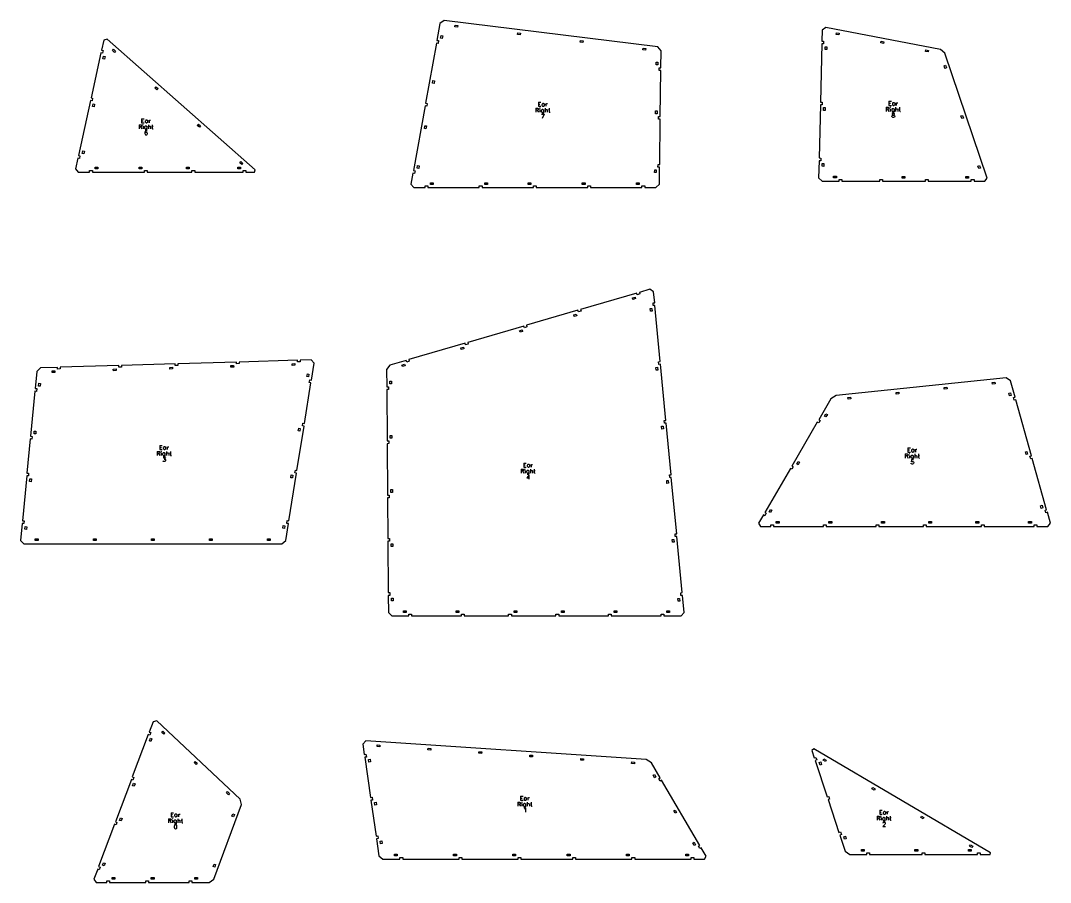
# Model space of a CAD drawing. Header units: metres. Extents: x 99 to 7850, y 59 to 3503.
# Drawn here: x 4187 to 6068, y 167 to 1741 of the extents above; entities that cross this region are included whole.
import ezdxf

# ---------------------------------------------------------------- set-up
doc = ezdxf.new("R2010")
doc.units = ezdxf.units.M
doc.layers.add('ear_right_cuts', color=7, linetype='Continuous')
doc.layers.add('ear_right_marks', color=7, linetype='Continuous')

msp = doc.modelspace()

# ---------------------------------------------------------------- linework, layer by layer
at = {"layer": 'ear_right_cuts'}
for points in [[(4905.4, 1436.1), (4925.9, 1436.1), (4925.9, 1439.1), (4930.9, 1439.1), (4930.9, 1436.1), (5025, 1436.1), (5025, 1439.1), (5030, 1439.1), (5030, 1436.1), (5124, 1436.1), (5124, 1439.1), (5129, 1439.1), (5129, 1436.1), (5223.1, 1436.1), (5223.1, 1439.1), (5228.1, 1439.1), (5228.1, 1436.1), (5322.2, 1436.1), (5322.2, 1439.1), (5327.2, 1439.1), (5327.2, 1436.1), (5347.6, 1436.1), (5354, 1442.5), (5354.4, 1473.6), (5351.4, 1473.6), (5351.5, 1478.6), (5354.5, 1478.6), (5355.6, 1561), (5352.6, 1561.1), (5352.6, 1566.1), (5355.6, 1566), (5356.7, 1650.2), (5353.7, 1650.2), (5353.8, 1655.2), (5356.8, 1655.2), (5357.2, 1686.3), (5351, 1693.5), (4960.6, 1741.2), (4953.1, 1735.8), (4947.6, 1705.1), (4950.6, 1704.6), (4949.7, 1699.6), (4946.7, 1700.2), (4926.9, 1590.5), (4929.9, 1590), (4929, 1585.1), (4926, 1585.6), (4904.7, 1467.5), (4907.7, 1467), (4906.8, 1462.1), (4903.8, 1462.6), (4900.2, 1442.3)], [(4985.8, 1732.1), (4985.4, 1729.1), (4980.5, 1729.7), (4980.8, 1732.7)], [(4955.3, 1713.9), (4958.2, 1713.3), (4957.3, 1708.4), (4954.4, 1709)], [(5100.3, 1718.1), (5099.9, 1715.1), (5095, 1715.7), (5095.3, 1718.7)], [(5651.1, 1447.8), (5682.3, 1447.8), (5682.3, 1450.8), (5687.3, 1450.8), (5687.3, 1447.8), (5756.4, 1447.8), (5756.4, 1450.8), (5761.4, 1450.8), (5761.4, 1447.8), (5840.1, 1447.7), (5840.1, 1450.7), (5845.1, 1450.7), (5845.1, 1447.7), (5923.7, 1447.7), (5923.7, 1450.7), (5928.7, 1450.7), (5928.7, 1447.7), (5948.4, 1447.7), (5952.7, 1453.7), (5875.7, 1681.5), (5867.4, 1688.7), (5657.9, 1728.9), (5651.5, 1723.7), (5651, 1703.6), (5654, 1703.6), (5653.9, 1698.6), (5650.9, 1698.6), (5648.3, 1592.4), (5651.3, 1592.3), (5651.2, 1587.4), (5648.2, 1587.4), (5645.8, 1490.3), (5648.8, 1490.2), (5648.7, 1485.2), (5645.7, 1485.3), (5644.9, 1454.1)], [(5682.4, 1718.1), (5681.8, 1715.1), (5676.9, 1716.1), (5677.5, 1719)], [(4292.2, 1464.2), (4313.2, 1464.2), (4313.2, 1467.2), (4318.2, 1467.2), (4318.2, 1464.2), (4413.6, 1464.2), (4413.6, 1467.2), (4418.6, 1467.2), (4418.6, 1464.2), (4500.2, 1464.2), (4500.2, 1467.2), (4505.2, 1467.2), (4505.2, 1464.2), (4593.8, 1464.2), (4593.8, 1467.2), (4598.8, 1467.2), (4598.8, 1464.2), (4614.2, 1464.2), (4615.8, 1468.4), (4345.1, 1707.3), (4339, 1705.3), (4334.9, 1687.1), (4337.9, 1686.5), (4336.8, 1681.6), (4333.9, 1682.2), (4315.8, 1600), (4318.7, 1599.4), (4317.6, 1594.5), (4314.7, 1595.2), (4292.6, 1495.1), (4295.6, 1494.5), (4294.5, 1489.6), (4291.6, 1490.2), (4287.2, 1470.4)], [(5214.8, 1704.1), (5214.4, 1701.1), (5209.4, 1701.7), (5209.8, 1704.7)], [(5656.7, 1693.5), (5659.7, 1693.4), (5659.6, 1688.4), (5656.6, 1688.5)], [(5763.9, 1702.4), (5763.4, 1699.5), (5758.5, 1700.4), (5759, 1703.4)], [(4338.7, 1676.1), (4341.6, 1675.4), (4340.5, 1670.5), (4337.6, 1671.2)], [(4360.7, 1685.5), (4358.7, 1683.2), (4355, 1686.6), (4357, 1688.8)], [(5329.3, 1690.1), (5328.9, 1687.1), (5323.9, 1687.7), (5324.3, 1690.7)], [(5845.5, 1686.8), (5844.9, 1683.9), (5840, 1684.8), (5840.6, 1687.8)], [(5350.9, 1660.3), (5347.9, 1660.3), (5347.9, 1665.3), (5350.9, 1665.3)], [(5878.4, 1654.8), (5875.5, 1653.9), (5873.9, 1658.6), (5876.8, 1659.6)], [(4438.2, 1617.1), (4436.2, 1614.9), (4432.5, 1618.2), (4434.4, 1620.4)], [(4940.4, 1631.6), (4943.4, 1631.1), (4942.5, 1626.1), (4939.5, 1626.7)], [(4319.5, 1589), (4322.4, 1588.3), (4321.3, 1583.5), (4318.4, 1584.1)], [(5654, 1582.3), (5657, 1582.2), (5656.9, 1577.2), (5653.9, 1577.3)], [(5349.7, 1571.1), (5346.7, 1571.2), (5346.8, 1576.2), (5349.8, 1576.1)], [(5909.3, 1563.3), (5906.5, 1562.4), (5904.9, 1567.1), (5907.7, 1568.1)], [(4515.7, 1548.8), (4513.7, 1546.5), (4509.9, 1549.8), (4511.9, 1552.1)], [(4925.6, 1549.3), (4928.5, 1548.8), (4927.6, 1543.8), (4924.7, 1544.4)], [(4300.6, 1503.6), (4303.6, 1503), (4302.5, 1498.1), (4299.6, 1498.7)], [(4323.2, 1470.2), (4323.2, 1473.2), (4328.2, 1473.2), (4328.2, 1470.2)], [(4403.6, 1470.2), (4403.6, 1473.2), (4408.6, 1473.2), (4408.6, 1470.2)], [(4490.2, 1470.2), (4490.2, 1473.2), (4495.2, 1473.2), (4495.2, 1470.2)], [(4583.8, 1470.2), (4583.8, 1473.2), (4588.8, 1473.2), (4588.8, 1470.2)], [(4593.1, 1480.4), (4591.2, 1478.1), (4587.4, 1481.5), (4589.4, 1483.7)], [(4912.4, 1476.3), (4915.4, 1475.8), (4914.5, 1470.9), (4911.5, 1471.4)], [(5348.3, 1463.7), (5345.3, 1463.7), (5345.4, 1468.7), (5348.4, 1468.7)], [(5651.6, 1480.1), (5654.6, 1480), (5654.4, 1475), (5651.4, 1475.1)], [(5940.3, 1471.9), (5937.4, 1470.9), (5935.8, 1475.6), (5938.7, 1476.6)], [(5672.3, 1453.8), (5672.3, 1456.8), (5677.3, 1456.8), (5677.3, 1453.8)], [(5797.3, 1453.7), (5797.3, 1456.7), (5802.3, 1456.7), (5802.3, 1453.7)], [(5913.7, 1453.7), (5913.7, 1456.7), (5918.7, 1456.7), (5918.7, 1453.7)], [(4935.9, 1442.1), (4935.9, 1445.1), (4940.9, 1445.1), (4940.9, 1442.1)], [(5035, 1442.1), (5035, 1445.1), (5040, 1445.1), (5040, 1442.1)], [(5114, 1442.1), (5114, 1445.1), (5119, 1445.1), (5119, 1442.1)], [(5213.1, 1442.1), (5213.1, 1445.1), (5218.1, 1445.1), (5218.1, 1442.1)], [(5312.2, 1442.1), (5312.2, 1445.1), (5317.2, 1445.1), (5317.2, 1442.1)], [(4865.3, 653.8), (4896.4, 653.8), (4896.4, 656.8), (4901.4, 656.8), (4901.4, 653.8), (4992.6, 653.8), (4992.6, 656.8), (4997.6, 656.8), (4997.6, 653.8), (5078.6, 653.9), (5078.6, 656.9), (5083.6, 656.9), (5083.6, 653.9), (5165, 653.9), (5165, 656.9), (5170, 656.9), (5170, 653.9), (5261.2, 653.9), (5261.2, 656.9), (5266.2, 656.9), (5266.2, 653.9), (5357.4, 654), (5357.4, 657), (5362.4, 657), (5362.4, 654), (5393.5, 654), (5399.3, 660.3), (5396.3, 691.3), (5393.3, 691), (5392.9, 696), (5395.8, 696.3), (5386.1, 799), (5383.1, 798.7), (5382.6, 803.7), (5385.6, 804), (5375.8, 906.7), (5372.8, 906.5), (5372.3, 911.4), (5375.3, 911.7), (5366.3, 1005.9), (5363.4, 1005.7), (5362.9, 1010.6), (5365.9, 1010.9), (5356.1, 1113.5), (5353.1, 1113.2), (5352.6, 1118.1), (5355.6, 1118.4), (5345.9, 1221), (5342.9, 1220.7), (5342.4, 1225.7), (5345.4, 1225.9), (5343.5, 1245.9), (5336.8, 1250.5), (5317.5, 1244.8), (5318.3, 1241.9), (5313.5, 1240.5), (5312.7, 1243.4), (5210.1, 1213.5), (5211, 1210.6), (5206.2, 1209.2), (5205.3, 1212.1), (5111.2, 1184.6), (5112.1, 1181.7), (5107.3, 1180.3), (5106.4, 1183.2), (5003.8, 1153.3), (5004.6, 1150.4), (4999.8, 1149), (4999, 1151.9), (4896.4, 1121.9), (4897.2, 1119), (4892.4, 1117.6), (4891.6, 1120.5), (4861.7, 1111.8), (4855.6, 1103.7), (4855.9, 1072.5), (4858.9, 1072.5), (4858.9, 1067.5), (4855.9, 1067.5), (4856.6, 973.4), (4859.6, 973.5), (4859.6, 968.5), (4856.6, 968.4), (4857.3, 874.4), (4860.3, 874.4), (4860.3, 869.4), (4857.3, 869.4), (4857.9, 795.3), (4860.9, 795.3), (4860.9, 790.3), (4857.9, 790.3), (4858.6, 696.3), (4861.6, 696.3), (4861.6, 691.3), (4858.6, 691.3), (4858.9, 660.1)], [(5309.5, 1236.3), (5310.4, 1233.4), (5305.6, 1232), (5304.7, 1234.9)], [(5202.2, 1204.9), (5203.1, 1202.1), (5198.3, 1200.7), (5197.4, 1203.5)], [(5340.8, 1210.4), (5337.8, 1210.2), (5337.4, 1215.1), (5340.4, 1215.4)], [(5103.3, 1176.1), (5104.2, 1173.2), (5099.4, 1171.8), (5098.5, 1174.7)], [(4995.9, 1144.7), (4996.7, 1141.8), (4991.9, 1140.4), (4991.1, 1143.3)], [(4192.9, 785.3), (4664.2, 785.3), (4671.5, 791.6), (4676.4, 822.4), (4673.5, 822.8), (4674.3, 827.8), (4677.2, 827.3), (4691.1, 914.7), (4688.2, 915.2), (4689, 920.1), (4691.9, 919.7), (4704.8, 1000.2), (4701.8, 1000.7), (4702.6, 1005.7), (4705.5, 1005.2), (4717.4, 1079.7), (4714.4, 1080.2), (4715.2, 1085.1), (4718.2, 1084.6), (4723.1, 1115.4), (4717.7, 1121.5), (4698, 1120.9), (4698.1, 1117.9), (4693.1, 1117.7), (4693, 1120.7), (4586.2, 1117.6), (4586.3, 1114.6), (4581.3, 1114.4), (4581.2, 1117.4), (4474.3, 1114.2), (4474.4, 1111.2), (4469.4, 1111.1), (4469.3, 1114.1), (4371.3, 1111.2), (4371.4, 1108.2), (4366.4, 1108), (4366.3, 1111), (4259.6, 1107.9), (4259.6, 1104.9), (4254.6, 1104.7), (4254.6, 1107.7), (4223.4, 1106.8), (4216.5, 1100.3), (4213.5, 1069.3), (4216.5, 1069), (4216, 1064), (4213.1, 1064.3), (4205.2, 982.1), (4208.2, 981.8), (4207.7, 976.8), (4204.8, 977.1), (4198.8, 914.8), (4201.8, 914.5), (4201.3, 909.5), (4198.4, 909.8), (4190.5, 827.6), (4193.5, 827.3), (4193, 822.3), (4190.1, 822.6), (4187.1, 791.6)], [(4576.3, 1111.3), (4576.4, 1108.3), (4571.4, 1108.1), (4571.3, 1111.1)], [(4688.2, 1114.6), (4688.3, 1111.6), (4683.3, 1111.4), (4683.2, 1114.4)], [(4888.5, 1113.4), (4889.3, 1110.5), (4884.5, 1109.1), (4883.7, 1111.9)], [(4249.7, 1101.6), (4249.8, 1098.6), (4244.8, 1098.4), (4244.7, 1101.4)], [(4361.5, 1104.9), (4361.6, 1101.9), (4356.6, 1101.7), (4356.5, 1104.7)], [(4464.5, 1107.9), (4464.6, 1104.9), (4459.6, 1104.8), (4459.5, 1107.8)], [(4713, 1090.5), (4710.1, 1091), (4710.9, 1095.9), (4713.8, 1095.4)], [(5351.1, 1102.9), (5348.1, 1102.6), (5347.6, 1107.6), (5350.6, 1107.9)], [(4220.4, 1078.7), (4223.4, 1078.4), (4223, 1073.4), (4220, 1073.7)], [(4861.8, 1082.5), (4864.8, 1082.6), (4864.8, 1077.6), (4861.8, 1077.5)], [(5538.4, 817.4), (5557.5, 817.4), (5557.5, 820.4), (5562.5, 820.4), (5562.5, 817.4), (5653.7, 817.4), (5653.7, 820.4), (5658.7, 820.4), (5658.7, 817.4), (5749.9, 817.4), (5749.9, 820.4), (5754.9, 820.4), (5754.9, 817.4), (5836.3, 817.4), (5836.3, 820.4), (5841.3, 820.4), (5841.3, 817.4), (5942.3, 817.4), (5942.3, 820.4), (5947.3, 820.4), (5947.3, 817.4), (6038.5, 817.4), (6038.5, 820.4), (6043.5, 820.4), (6043.5, 817.4), (6063.6, 817.4), (6068.2, 823.5), (6062.8, 843), (6059.9, 842.2), (6058.5, 847), (6061.4, 847.8), (6035.2, 941.4), (6032.3, 940.6), (6030.9, 945.4), (6033.8, 946.2), (6005.1, 1048.5), (6002.2, 1047.7), (6000.9, 1052.5), (6003.8, 1053.3), (5995.4, 1083.3), (5987.3, 1088.8), (5676.7, 1056.7), (5667.2, 1050.5), (5645, 1012.2), (5647.6, 1010.7), (5645, 1006.4), (5642.4, 1007.9), (5595.8, 927.5), (5598.4, 926), (5595.9, 921.6), (5593.3, 923.1), (5546.7, 842.7), (5549.3, 841.2), (5546.8, 836.9), (5544.2, 838.4), (5535.2, 822.9)], [(5966.9, 1080.6), (5967.2, 1077.6), (5962.3, 1077.1), (5961.9, 1080.1)], [(5791.2, 1062.5), (5791.5, 1059.5), (5786.5, 1059), (5786.2, 1062)], [(5879, 1071.5), (5879.4, 1068.6), (5874.4, 1068), (5874.1, 1071)], [(5996.7, 1056.5), (5993.8, 1055.7), (5992.4, 1060.5), (5995.3, 1061.3)], [(5703.3, 1053.4), (5703.6, 1050.4), (5698.6, 1049.9), (5698.3, 1052.9)], [(5658.2, 1023.1), (5660.8, 1021.6), (5658.3, 1017.2), (5655.7, 1018.7)], [(5361.3, 995.4), (5358.3, 995.1), (5357.9, 1000.1), (5360.8, 1000.4)], [(4212.1, 991.5), (4215.1, 991.2), (4214.7, 986.2), (4211.7, 986.5)], [(4697.3, 991.3), (4694.3, 991.8), (4695.1, 996.7), (4698, 996.3)], [(4862.5, 983.5), (4865.5, 983.5), (4865.5, 978.5), (4862.5, 978.5)], [(6026.7, 949.4), (6023.8, 948.6), (6022.5, 953.4), (6025.4, 954.2)], [(5607.6, 935.9), (5610.2, 934.4), (5607.7, 930), (5605.1, 931.5)], [(4203.9, 904.3), (4206.8, 904), (4206.4, 899), (4203.4, 899.3)], [(4683.6, 905.8), (4680.7, 906.3), (4681.5, 911.2), (4684.4, 910.7)], [(4863.2, 884.4), (4866.2, 884.5), (4866.3, 879.5), (4863.3, 879.4)], [(5370.8, 896.2), (5367.8, 895.9), (5367.3, 900.9), (5370.3, 901.2)], [(5556.9, 848.4), (5559.5, 846.9), (5557, 842.5), (5554.4, 844)], [(6054.3, 851), (6051.4, 850.2), (6050.1, 855), (6053, 855.8)], [(4195.6, 817.1), (4198.5, 816.8), (4198.1, 811.8), (4195.1, 812.1)], [(4668.9, 813.4), (4666, 813.9), (4666.8, 818.8), (4669.7, 818.4)], [(5567.5, 823.4), (5567.5, 826.4), (5572.5, 826.4), (5572.5, 823.4)], [(5663.7, 823.4), (5663.7, 826.4), (5668.7, 826.4), (5668.7, 823.4)], [(5759.9, 823.4), (5759.9, 826.4), (5764.9, 826.4), (5764.9, 823.4)], [(5846.3, 823.4), (5846.3, 826.4), (5851.3, 826.4), (5851.3, 823.4)], [(5932.3, 823.4), (5932.3, 826.4), (5937.3, 826.4), (5937.3, 823.4)], [(6028.5, 823.4), (6028.5, 826.4), (6033.5, 826.4), (6033.5, 823.4)], [(4214, 791.3), (4214, 794.3), (4219, 794.3), (4219, 791.3)], [(4320, 791.3), (4320, 794.3), (4325, 794.3), (4325, 791.3)], [(4426, 791.3), (4426, 794.3), (4431, 794.3), (4431, 791.3)], [(4532, 791.3), (4532, 794.3), (4537, 794.3), (4537, 791.3)], [(4638, 791.3), (4638, 794.3), (4643, 794.3), (4643, 791.3)], [(5381, 788.5), (5378, 788.2), (5377.6, 793.2), (5380.6, 793.5)], [(4864, 785.4), (4867, 785.4), (4867, 780.4), (4864, 780.4)], [(4864.7, 686.3), (4867.7, 686.3), (4867.7, 681.3), (4864.7, 681.3)], [(5391.3, 680.8), (5388.3, 680.5), (5387.8, 685.5), (5390.8, 685.8)], [(4886.4, 659.8), (4886.4, 662.8), (4891.4, 662.8), (4891.4, 659.8)], [(4982.6, 659.8), (4982.6, 662.8), (4987.6, 662.8), (4987.6, 659.8)], [(5088.6, 659.9), (5088.6, 662.9), (5093.6, 662.9), (5093.6, 659.9)], [(5175, 659.9), (5175, 662.9), (5180, 662.9), (5180, 659.9)], [(5271.2, 659.9), (5271.2, 662.9), (5276.2, 662.9), (5276.2, 659.9)], [(5367.4, 660), (5367.4, 663), (5372.4, 663), (5372.4, 660)], [(4325.2, 167), (4344.5, 167), (4344.5, 170), (4349.5, 170), (4349.5, 167), (4415.8, 167), (4415.8, 170), (4420.8, 170), (4420.8, 167), (4495.2, 167), (4495.2, 170), (4500.2, 170), (4500.2, 167), (4531.3, 167), (4539.9, 172.9), (4590.6, 309), (4588.2, 319.3), (4435.8, 462), (4429, 460.4), (4422, 441.7), (4424.8, 440.7), (4423, 436), (4420.2, 437.1), (4391.2, 359.7), (4394, 358.7), (4392.3, 354), (4389.5, 355.1), (4360.4, 277.7), (4363.2, 276.7), (4361.5, 272), (4358.7, 273.1), (4329.7, 195.8), (4332.5, 194.7), (4330.7, 190), (4327.9, 191.1), (4321.1, 172.9)], [(4450.8, 439.7), (4448.8, 437.5), (4445.1, 440.9), (4447.2, 443.1)], [(4424.1, 430.3), (4426.9, 429.2), (4425.1, 424.5), (4422.3, 425.6)], [(4848.9, 209.4), (4880.1, 209.4), (4880.1, 212.4), (4885.1, 212.4), (4885.1, 209.4), (4988.1, 209.4), (4988.1, 212.4), (4993.1, 212.4), (4993.1, 209.4), (5096.1, 209.4), (5096.1, 212.4), (5101.1, 212.4), (5101.1, 209.4), (5195.7, 209.4), (5195.7, 212.4), (5200.7, 212.4), (5200.7, 209.4), (5303.9, 209.4), (5303.9, 212.4), (5308.9, 212.4), (5308.9, 209.4), (5412.1, 209.4), (5412.1, 212.4), (5417.1, 212.4), (5417.1, 209.4), (5436.2, 209.4), (5439.4, 214.8), (5430.3, 230.3), (5427.7, 228.8), (5425.2, 233.1), (5427.8, 234.6), (5358.1, 353.6), (5355.6, 352.1), (5353, 356.4), (5355.6, 357.9), (5339.5, 385.4), (5330, 391.3), (4817.7, 425.6), (4812.3, 419.8), (4815, 400.6), (4818, 401), (4818.7, 396), (4815.7, 395.6), (4826.4, 322), (4829.3, 322.4), (4830, 317.4), (4827.1, 317), (4836.5, 251.4), (4839.5, 251.9), (4840.2, 246.9), (4837.2, 246.5), (4841.7, 215.7)], [(4843.4, 417.9), (4843.2, 414.9), (4838.2, 415.2), (4838.4, 418.2)], [(4936.4, 411.7), (4936.2, 408.7), (4931.2, 409), (4931.4, 412)], [(5029.4, 405.4), (5029.2, 402.4), (5024.2, 402.8), (5024.4, 405.8)], [(5122.4, 399.2), (5122.2, 396.2), (5117.3, 396.5), (5117.5, 399.5)], [(5701.8, 217.8), (5732.9, 217.8), (5732.9, 220.8), (5737.9, 220.8), (5737.9, 217.8), (5834, 217.8), (5834, 220.8), (5839, 220.8), (5839, 217.8), (5934.8, 217.8), (5934.8, 220.8), (5939.8, 220.8), (5939.8, 217.8), (5958, 217.8), (5958.9, 221), (5635.8, 410.8), (5632.3, 408), (5636.8, 394.4), (5639.7, 395.3), (5641.3, 390.6), (5638.4, 389.6), (5660.5, 323), (5663.3, 324), (5664.9, 319.2), (5662.1, 318.3), (5682, 258.1), (5684.9, 259.1), (5686.4, 254.3), (5683.6, 253.4), (5693.4, 223.8)], [(4509.8, 384.6), (4507.7, 382.4), (4504.1, 385.8), (4506.1, 388)], [(4822.4, 391.5), (4825.4, 391.9), (4826.1, 387), (4823.1, 386.6)], [(5215.5, 392.9), (5215.3, 390), (5210.3, 390.3), (5210.5, 393.3)], [(5308.5, 386.7), (5308.3, 383.7), (5303.3, 384), (5303.5, 387)], [(5645.9, 386.1), (5648.7, 387.1), (5650.3, 382.3), (5647.5, 381.4)], [(5658.7, 390.4), (5657.2, 387.8), (5652.9, 390.4), (5654.4, 393)], [(5347.6, 359.8), (5345, 358.3), (5342.4, 362.6), (5345, 364.1)], [(4393.3, 348.3), (4396.1, 347.2), (4394.4, 342.5), (4391.6, 343.6)], [(5747.9, 338), (5746.4, 335.4), (5742.1, 338), (5743.6, 340.5)], [(4568.7, 329.4), (4566.6, 327.2), (4563, 330.6), (4565, 332.8)], [(4833.7, 312.9), (4836.7, 313.3), (4837.4, 308.4), (4834.4, 308)], [(4369.6, 285), (4372.4, 283.9), (4370.6, 279.3), (4367.8, 280.3)], [(4575.9, 286.6), (4573.1, 287.7), (4574.8, 292.4), (4577.6, 291.3)], [(5385.5, 294.9), (5382.9, 293.4), (5380.4, 297.7), (5383, 299.2)], [(5837.1, 285.6), (5835.6, 283), (5831.3, 285.5), (5832.8, 288.1)], [(5690.9, 250.5), (5693.7, 251.5), (5695.3, 246.7), (5692.4, 245.8)], [(4843.9, 242.4), (4846.8, 242.8), (4847.6, 237.9), (4844.6, 237.5)], [(5420.1, 235.9), (5417.5, 234.4), (5415, 238.7), (5417.6, 240.2)], [(5722.9, 223.8), (5722.9, 226.8), (5727.9, 226.8), (5727.9, 223.8)], [(5820.8, 223.8), (5820.8, 226.8), (5825.8, 226.8), (5825.8, 223.8)], [(5918.8, 223.8), (5918.8, 226.8), (5923.8, 226.8), (5923.8, 223.8)], [(5926.3, 233.2), (5924.8, 230.6), (5920.5, 233.1), (5922, 235.7)], [(4870.1, 215.4), (4870.1, 218.4), (4875.1, 218.4), (4875.1, 215.4)], [(4978.1, 215.4), (4978.1, 218.4), (4983.1, 218.4), (4983.1, 215.4)], [(5086.1, 215.4), (5086.1, 218.4), (5091.1, 218.4), (5091.1, 215.4)], [(5185.7, 215.4), (5185.7, 218.4), (5190.7, 218.4), (5190.7, 215.4)], [(5293.9, 215.4), (5293.9, 218.4), (5298.9, 218.4), (5298.9, 215.4)], [(5402.1, 215.4), (5402.1, 218.4), (5407.1, 218.4), (5407.1, 215.4)], [(4338.8, 203), (4341.6, 202), (4339.8, 197.3), (4337, 198.3)], [(4541.7, 194.9), (4538.8, 195.9), (4540.6, 200.6), (4543.4, 199.5)], [(4354.5, 173), (4354.5, 176), (4359.5, 176), (4359.5, 173)], [(4425.8, 173), (4425.8, 176), (4430.8, 176), (4430.8, 173)], [(4505.2, 173), (4505.2, 176), (4510.2, 176), (4510.2, 173)]]:
    msp.add_lwpolyline(points, close=True, dxfattribs=at)
at = {"layer": 'ear_right_marks'}
for p, q in [((5128.1, 1581.2), (5128.1, 1573.7)), ((5128.1, 1581.2), (5131.3, 1581.2)), ((5131.3, 1581.2), (5132.4, 1580.9)), ((5132.4, 1580.9), (5132.7, 1580.5)), ((5132.7, 1580.5), (5133.1, 1579.8)), ((5132.9, 1592.2), (5132.9, 1584.7)), ((5132.9, 1592.2), (5137.5, 1592.2)), ((5132.9, 1588.6), (5135.8, 1588.6)), ((5132.9, 1584.7), (5137.5, 1584.7)), ((5135.6, 1581.6), (5135.2, 1581.2)), ((5135.2, 1581.2), (5135.6, 1580.9)), ((5135.9, 1581.2), (5135.6, 1581.6)), ((5135.6, 1580.9), (5135.9, 1581.2)), ((5139.7, 1588.6), (5139.3, 1587.6)), ((5139.3, 1587.6), (5139.3, 1586.9)), ((5139.3, 1586.9), (5139.7, 1585.8)), ((5140.4, 1589.4), (5139.7, 1588.6)), ((5139.7, 1585.8), (5140.4, 1585.1)), ((5141.1, 1589.7), (5140.4, 1589.4)), ((5140.4, 1585.1), (5141.1, 1584.7)), ((5142.2, 1589.7), (5141.1, 1589.7)), ((5141.1, 1584.7), (5142.2, 1584.7)), ((5142.9, 1589.4), (5142.2, 1589.7)), ((5142.2, 1584.7), (5142.9, 1585.1)), ((5143.6, 1588.6), (5142.9, 1589.4)), ((5142.9, 1585.1), (5143.6, 1585.8)), ((5143.6, 1589.7), (5143.6, 1584.7)), ((5145.2, 1581.2), (5145.2, 1573.7)), ((5146.5, 1589.7), (5146.5, 1584.7)), ((5146.5, 1587.6), (5146.8, 1588.6)), ((5146.8, 1588.6), (5147.5, 1589.4)), ((5147.5, 1589.4), (5148.3, 1589.7)), ((5148.3, 1589.7), (5149.3, 1589.7)), ((5152.4, 1581.2), (5152.4, 1575.1)), ((5768.3, 1582.8), (5768.3, 1575.3)), ((5768.3, 1582.8), (5771.5, 1582.8)), ((5771.5, 1582.8), (5772.6, 1582.5)), ((5772.6, 1582.5), (5772.9, 1582.1)), ((5772.9, 1582.1), (5773.3, 1581.4)), ((5773.3, 1580.7), (5772.9, 1580)), ((5773.1, 1593.8), (5773.1, 1586.3)), ((5773.1, 1593.8), (5777.8, 1593.8)), ((5773.1, 1590.3), (5776, 1590.3)), ((5773.1, 1586.3), (5777.8, 1586.3)), ((5773.3, 1581.4), (5773.3, 1580.7)), ((5775.8, 1583.2), (5775.4, 1582.8)), ((5775.4, 1582.8), (5775.8, 1582.5)), ((5776.2, 1582.8), (5775.8, 1583.2)), ((5775.8, 1582.5), (5776.2, 1582.8)), ((5775.8, 1580.3), (5775.8, 1575.3)), ((5780.1, 1580.3), (5779.4, 1580)), ((5779.9, 1590.3), (5779.5, 1589.2)), ((5779.5, 1589.2), (5779.5, 1588.5)), ((5779.5, 1588.5), (5779.9, 1587.4)), ((5780.6, 1591), (5779.9, 1590.3)), ((5779.9, 1587.4), (5780.6, 1586.7)), ((5781.2, 1580.3), (5780.1, 1580.3)), ((5781.3, 1591.3), (5780.6, 1591)), ((5780.6, 1586.7), (5781.3, 1586.3)), ((5781.9, 1580), (5781.2, 1580.3)), ((5782.4, 1591.3), (5781.3, 1591.3)), ((5781.3, 1586.3), (5782.4, 1586.3)), ((5783.1, 1591), (5782.4, 1591.3)), ((5782.4, 1586.3), (5783.1, 1586.7)), ((5782.6, 1580.3), (5782.6, 1574.6)), ((5783.8, 1590.3), (5783.1, 1591)), ((5783.1, 1586.7), (5783.8, 1587.4)), ((5783.8, 1591.3), (5783.8, 1586.3)), ((5785.4, 1582.8), (5785.4, 1575.3)), ((5786.5, 1580), (5787.2, 1580.3)), ((5786.7, 1591.3), (5786.7, 1586.3)), ((5786.7, 1589.2), (5787, 1590.3)), ((5787, 1590.3), (5787.8, 1591)), ((5787.2, 1580.3), (5788.3, 1580.3)), ((5787.8, 1591), (5788.5, 1591.3)), ((5788.3, 1580.3), (5789, 1580)), ((5788.5, 1591.3), (5789.5, 1591.3)), ((5791.5, 1580.3), (5794, 1580.3)), ((5792.6, 1582.8), (5792.6, 1576.8)), ((4408.2, 1562), (4408.2, 1554.5)), ((4408.2, 1562), (4412.8, 1562)), ((5131.3, 1577.6), (5128.1, 1577.6)), ((5130.6, 1577.6), (5133.1, 1573.7)), ((5132.4, 1578), (5131.3, 1577.6)), ((5132.7, 1578.4), (5132.4, 1578)), ((5133.1, 1579.1), (5132.7, 1578.4)), ((5133.1, 1579.8), (5133.1, 1579.1)), ((5135.6, 1578.7), (5135.6, 1573.7)), ((5138.4, 1577.6), (5138.1, 1576.6)), ((5138.1, 1576.6), (5138.1, 1575.9)), ((5138.1, 1575.9), (5138.4, 1574.8)), ((5139.2, 1578.4), (5138.4, 1577.6)), ((5138.4, 1574.8), (5139.2, 1574.1)), ((5138.6, 1570.2), (5143.6, 1570.2)), ((5139.9, 1578.7), (5139.2, 1578.4)), ((5139.2, 1574.1), (5139.9, 1573.7)), ((5139.9, 1571.2), (5139.2, 1571.6)), ((5140.9, 1578.7), (5139.9, 1578.7)), ((5139.9, 1573.7), (5140.9, 1573.7)), ((5140.9, 1571.2), (5139.9, 1571.2)), ((5143.6, 1570.2), (5140, 1562.7)), ((5141.7, 1578.4), (5140.9, 1578.7)), ((5140.9, 1573.7), (5141.7, 1574.1)), ((5141.7, 1571.6), (5140.9, 1571.2)), ((5142.4, 1577.6), (5141.7, 1578.4)), ((5141.7, 1574.1), (5142.4, 1574.8)), ((5142, 1571.9), (5141.7, 1571.6)), ((5142.4, 1573), (5142, 1571.9)), ((5142.4, 1578.7), (5142.4, 1573)), ((5145.2, 1577.3), (5146.3, 1578.4)), ((5146.3, 1578.4), (5147, 1578.7)), ((5147, 1578.7), (5148.1, 1578.7)), ((5148.1, 1578.7), (5148.8, 1578.4)), ((5148.8, 1578.4), (5149.2, 1577.3)), ((5149.2, 1577.3), (5149.2, 1573.7)), ((5151.3, 1578.7), (5153.8, 1578.7)), ((5152.4, 1575.1), (5152.7, 1574.1)), ((5152.7, 1574.1), (5153.4, 1573.7)), ((5153.4, 1573.7), (5154.2, 1573.7)), ((5771.5, 1579.3), (5768.3, 1579.3)), ((5770.8, 1579.3), (5773.3, 1575.3)), ((5772.6, 1579.6), (5771.5, 1579.3)), ((5772.9, 1580), (5772.6, 1579.6)), ((5778.7, 1579.3), (5778.3, 1578.2)), ((5778.3, 1578.2), (5778.3, 1577.5)), ((5778.3, 1577.5), (5778.7, 1576.4)), ((5779.4, 1580), (5778.7, 1579.3)), ((5778.7, 1576.4), (5779.4, 1575.7)), ((5778.8, 1566.8), (5779.2, 1567.6)), ((5778.8, 1565.8), (5778.8, 1566.8)), ((5779.2, 1565.1), (5778.8, 1565.8)), ((5779.5, 1571.5), (5779.2, 1570.8)), ((5779.2, 1570.8), (5779.2, 1570.1)), ((5779.2, 1570.1), (5779.5, 1569.3)), ((5779.2, 1567.6), (5779.9, 1568.3)), ((5779.5, 1564.7), (5779.2, 1565.1)), ((5779.4, 1575.7), (5780.1, 1575.3)), ((5780.1, 1572.8), (5779.4, 1573.2)), ((5780.6, 1571.8), (5779.5, 1571.5)), ((5779.5, 1569.3), (5780.3, 1569)), ((5780.6, 1564.3), (5779.5, 1564.7)), ((5779.9, 1568.3), (5781, 1568.6)), ((5780.1, 1575.3), (5781.2, 1575.3)), ((5781.2, 1572.8), (5780.1, 1572.8)), ((5780.3, 1569), (5781.7, 1568.6)), ((5782, 1571.8), (5780.6, 1571.8)), ((5782, 1564.3), (5780.6, 1564.3)), ((5781, 1568.6), (5782.4, 1569)), ((5781.2, 1575.3), (5781.9, 1575.7)), ((5781.9, 1573.2), (5781.2, 1572.8)), ((5781.7, 1568.6), (5782.8, 1568.3)), ((5782.6, 1579.3), (5781.9, 1580)), ((5781.9, 1575.7), (5782.6, 1576.4)), ((5782.2, 1573.6), (5781.9, 1573.2)), ((5783.1, 1571.5), (5782, 1571.8)), ((5783.1, 1564.7), (5782, 1564.3)), ((5782.6, 1574.6), (5782.2, 1573.6)), ((5782.4, 1569), (5783.1, 1569.3)), ((5782.8, 1568.3), (5783.5, 1567.6)), ((5783.5, 1570.8), (5783.1, 1571.5)), ((5783.1, 1569.3), (5783.5, 1570.1)), ((5783.5, 1565.1), (5783.1, 1564.7)), ((5783.5, 1570.1), (5783.5, 1570.8)), ((5783.5, 1567.6), (5783.8, 1566.8)), ((5783.8, 1565.8), (5783.5, 1565.1)), ((5783.8, 1566.8), (5783.8, 1565.8)), ((5785.4, 1578.9), (5786.5, 1580)), ((5789, 1580), (5789.4, 1578.9)), ((5789.4, 1578.9), (5789.4, 1575.3)), ((5792.6, 1576.8), (5792.9, 1575.7)), ((5792.9, 1575.7), (5793.7, 1575.3)), ((5793.7, 1575.3), (5794.4, 1575.3)), ((4403.4, 1551), (4403.4, 1543.5)), ((4403.4, 1551), (4406.6, 1551)), ((4406.6, 1547.4), (4403.4, 1547.4)), ((4405.9, 1547.4), (4408.4, 1543.5)), ((4406.6, 1551), (4407.7, 1550.6)), ((4407.7, 1547.8), (4406.6, 1547.4)), ((4407.7, 1550.6), (4408, 1550.3)), ((4408, 1548.1), (4407.7, 1547.8)), ((4408, 1550.3), (4408.4, 1549.6)), ((4408.4, 1548.8), (4408, 1548.1)), ((4408.2, 1558.4), (4411, 1558.4)), ((4408.2, 1554.5), (4412.8, 1554.5)), ((4408.4, 1549.6), (4408.4, 1548.8)), ((4410.9, 1551.3), (4410.5, 1551)), ((4410.5, 1551), (4410.9, 1550.6)), ((4411.2, 1551), (4410.9, 1551.3)), ((4410.9, 1550.6), (4411.2, 1551)), ((4410.9, 1548.5), (4410.9, 1543.5)), ((4413.7, 1547.4), (4413.4, 1546.3)), ((4413.4, 1546.3), (4413.4, 1545.6)), ((4413.4, 1545.6), (4413.7, 1544.6)), ((4414.4, 1548.1), (4413.7, 1547.4)), ((4413.7, 1544.6), (4414.4, 1543.8)), ((4415.2, 1548.5), (4414.4, 1548.1)), ((4414.4, 1543.8), (4415.2, 1543.5)), ((4415, 1558.4), (4414.6, 1557.3)), ((4414.6, 1557.3), (4414.6, 1556.6)), ((4414.6, 1556.6), (4415, 1555.6)), ((4415.7, 1559.1), (4415, 1558.4)), ((4415, 1555.6), (4415.7, 1554.8)), ((4416.2, 1548.5), (4415.2, 1548.5)), ((4415.2, 1543.5), (4416.2, 1543.5)), ((4416.4, 1559.5), (4415.7, 1559.1)), ((4415.7, 1554.8), (4416.4, 1554.5)), ((4416.9, 1548.1), (4416.2, 1548.5)), ((4416.2, 1543.5), (4416.9, 1543.8)), ((4417.5, 1559.5), (4416.4, 1559.5)), ((4416.4, 1554.5), (4417.5, 1554.5)), ((4417.7, 1547.4), (4416.9, 1548.1)), ((4416.9, 1543.8), (4417.7, 1544.6)), ((4417.7, 1542.8), (4417.3, 1541.7)), ((4418.2, 1559.1), (4417.5, 1559.5)), ((4417.5, 1554.5), (4418.2, 1554.8)), ((4417.7, 1548.5), (4417.7, 1542.8)), ((4418.9, 1558.4), (4418.2, 1559.1)), ((4418.2, 1554.8), (4418.9, 1555.6)), ((4418.9, 1559.5), (4418.9, 1554.5)), ((4420.5, 1551), (4420.5, 1543.5)), ((4420.5, 1547.1), (4421.6, 1548.1)), ((4421.6, 1548.1), (4422.3, 1548.5)), ((4421.8, 1559.5), (4421.8, 1554.5)), ((4421.8, 1557.3), (4422.1, 1558.4)), ((4422.1, 1558.4), (4422.8, 1559.1)), ((4422.3, 1548.5), (4423.4, 1548.5)), ((4422.8, 1559.1), (4423.5, 1559.5)), ((4423.4, 1548.5), (4424.1, 1548.1)), ((4423.5, 1559.5), (4424.6, 1559.5)), ((4424.1, 1548.1), (4424.4, 1547.1)), ((4424.4, 1547.1), (4424.4, 1543.5)), ((4426.6, 1548.5), (4429.1, 1548.5)), ((4427.7, 1551), (4427.7, 1544.9)), ((4427.7, 1544.9), (4428, 1543.8)), ((4428, 1543.8), (4428.7, 1543.5)), ((4428.7, 1543.5), (4429.4, 1543.5)), ((4414.4, 1538.6), (4414.1, 1536.8)), ((4414.1, 1536.8), (4414.1, 1535)), ((4414.4, 1536.1), (4414.1, 1535)), ((4414.1, 1535), (4414.4, 1533.6)), ((4415.2, 1541), (4414.4, 1541.3)), ((4415.2, 1539.6), (4414.4, 1538.6)), ((4415.2, 1536.8), (4414.4, 1536.1)), ((4414.4, 1533.6), (4415.2, 1532.8)), ((4416.2, 1541), (4415.2, 1541)), ((4416.2, 1540), (4415.2, 1539.6)), ((4416.2, 1537.1), (4415.2, 1536.8)), ((4415.2, 1532.8), (4416.2, 1532.5)), ((4416.9, 1541.3), (4416.2, 1541)), ((4416.9, 1540), (4416.2, 1540)), ((4416.6, 1537.1), (4416.2, 1537.1)), ((4416.2, 1532.5), (4416.6, 1532.5)), ((4417.7, 1536.8), (4416.6, 1537.1)), ((4416.6, 1532.5), (4417.7, 1532.8)), ((4417.3, 1541.7), (4416.9, 1541.3)), ((4418, 1539.6), (4416.9, 1540)), ((4418.4, 1536.1), (4417.7, 1536.8)), ((4417.7, 1532.8), (4418.4, 1533.6)), ((4418.4, 1538.9), (4418, 1539.6)), ((4418.7, 1535), (4418.4, 1536.1)), ((4418.4, 1533.6), (4418.7, 1534.6)), ((4418.7, 1534.6), (4418.7, 1535)), ((4441.4, 965.2), (4441.4, 957.7)), ((4441.4, 965.2), (4446, 965.2)), ((4441.4, 961.7), (4444.2, 961.7)), ((4448.1, 961.7), (4447.8, 960.6)), ((4447.8, 960.6), (4447.8, 959.9)), ((4447.8, 959.9), (4448.1, 958.8)), ((4448.9, 962.4), (4448.1, 961.7)), ((4449.6, 962.7), (4448.9, 962.4)), ((4450.6, 962.7), (4449.6, 962.7)), ((4451.4, 962.4), (4450.6, 962.7)), ((4452.1, 961.7), (4451.4, 962.4)), ((4452.1, 962.7), (4452.1, 957.7)), ((4454.9, 962.7), (4454.9, 957.7)), ((4454.9, 960.6), (4455.3, 961.7)), ((4455.3, 961.7), (4456, 962.4)), ((4456, 962.4), (4456.7, 962.7)), ((4456.7, 962.7), (4457.8, 962.7)), ((5808.1, 960.6), (5808.1, 953.1)), ((5808.1, 960.6), (5812.7, 960.6)), ((4436.5, 954.2), (4436.5, 946.7)), ((4436.5, 954.2), (4439.7, 954.2)), ((4439.7, 950.7), (4436.5, 950.7)), ((4439, 950.7), (4441.5, 946.7)), ((4439.7, 954.2), (4440.8, 953.9)), ((4440.8, 951), (4439.7, 950.7)), ((4440.8, 953.9), (4441.2, 953.5)), ((4441.2, 951.4), (4440.8, 951)), ((4441.2, 953.5), (4441.5, 952.8)), ((4441.5, 952.1), (4441.2, 951.4)), ((4441.4, 957.7), (4446, 957.7)), ((4441.5, 952.8), (4441.5, 952.1)), ((4444, 954.6), (4443.7, 954.2)), ((4443.7, 954.2), (4444, 953.9)), ((4444.4, 954.2), (4444, 954.6)), ((4444, 953.9), (4444.4, 954.2)), ((4444, 951.7), (4444, 946.7)), ((4446.9, 950.7), (4446.5, 949.6)), ((4446.5, 949.6), (4446.5, 948.9)), ((4446.5, 948.9), (4446.9, 947.8)), ((4447.6, 951.4), (4446.9, 950.7)), ((4446.9, 947.8), (4447.6, 947.1)), ((4448.3, 951.7), (4447.6, 951.4)), ((4447.6, 947.1), (4448.3, 946.7)), ((4448.3, 944.2), (4447.6, 944.6)), ((4447.8, 943.2), (4451.7, 943.2)), ((4448.1, 958.8), (4448.9, 958.1)), ((4449.4, 951.7), (4448.3, 951.7)), ((4448.3, 946.7), (4449.4, 946.7)), ((4449.4, 944.2), (4448.3, 944.2)), ((4448.9, 958.1), (4449.6, 957.7)), ((4450.1, 951.4), (4449.4, 951.7)), ((4449.4, 946.7), (4450.1, 947.1)), ((4450.1, 944.6), (4449.4, 944.2)), ((4449.6, 957.7), (4450.6, 957.7)), ((4451.7, 943.2), (4449.6, 940.4)), ((4450.8, 950.7), (4450.1, 951.4)), ((4450.1, 947.1), (4450.8, 947.8)), ((4450.5, 944.9), (4450.1, 944.6)), ((4450.8, 946), (4450.5, 944.9)), ((4450.6, 957.7), (4451.4, 958.1)), ((4450.8, 951.7), (4450.8, 946)), ((4451.4, 958.1), (4452.1, 958.8)), ((4453.7, 954.2), (4453.7, 946.7)), ((4453.7, 950.3), (4454.7, 951.4)), ((4454.7, 951.4), (4455.5, 951.7)), ((4455.5, 951.7), (4456.5, 951.7)), ((4456.5, 951.7), (4457.2, 951.4)), ((4457.2, 951.4), (4457.6, 950.3)), ((4457.6, 950.3), (4457.6, 946.7)), ((4459.7, 951.7), (4462.2, 951.7)), ((4460.8, 954.2), (4460.8, 948.2)), ((4460.8, 948.2), (4461.2, 947.1)), ((4461.2, 947.1), (4461.9, 946.7)), ((4461.9, 946.7), (4462.6, 946.7)), ((5803.2, 949.6), (5803.2, 942.1)), ((5803.2, 949.6), (5806.4, 949.6)), ((5806.4, 946), (5803.2, 946)), ((5805.7, 946), (5808.2, 942.1)), ((5806.4, 949.6), (5807.5, 949.2)), ((5807.5, 946.4), (5806.4, 946)), ((5807.5, 949.2), (5807.9, 948.9)), ((5807.9, 946.7), (5807.5, 946.4)), ((5807.9, 948.9), (5808.2, 948.1)), ((5808.2, 947.4), (5807.9, 946.7)), ((5808.1, 957), (5810.9, 957)), ((5808.1, 953.1), (5812.7, 953.1)), ((5808.2, 948.1), (5808.2, 947.4)), ((5810.7, 949.9), (5810.4, 949.6)), ((5810.4, 949.6), (5810.7, 949.2)), ((5811.1, 949.6), (5810.7, 949.9)), ((5810.7, 949.2), (5811.1, 949.6)), ((5810.7, 947.1), (5810.7, 942.1)), ((5813.6, 946), (5813.2, 944.9)), ((5813.2, 944.9), (5813.2, 944.2)), ((5813.2, 944.2), (5813.6, 943.1)), ((5814.3, 946.7), (5813.6, 946)), ((5813.6, 943.1), (5814.3, 942.4)), ((5815, 947.1), (5814.3, 946.7)), ((5814.3, 942.4), (5815, 942.1)), ((5814.8, 957), (5814.5, 955.9)), ((5814.5, 955.9), (5814.5, 955.2)), ((5814.5, 955.2), (5814.8, 954.1)), ((5815.6, 957.7), (5814.8, 957)), ((5814.8, 954.1), (5815.6, 953.4)), ((5816.1, 947.1), (5815, 947.1)), ((5815, 942.1), (5816.1, 942.1)), ((5816.3, 958.1), (5815.6, 957.7)), ((5815.6, 953.4), (5816.3, 953.1)), ((5816.8, 946.7), (5816.1, 947.1)), ((5816.1, 942.1), (5816.8, 942.4)), ((5817.3, 958.1), (5816.3, 958.1)), ((5816.3, 953.1), (5817.3, 953.1)), ((5817.5, 946), (5816.8, 946.7)), ((5816.8, 942.4), (5817.5, 943.1)), ((5817.5, 941.4), (5817.2, 940.3)), ((5818.1, 957.7), (5817.3, 958.1)), ((5817.3, 953.1), (5818.1, 953.4)), ((5817.5, 947.1), (5817.5, 941.4)), ((5818.8, 957), (5818.1, 957.7)), ((5818.1, 953.4), (5818.8, 954.1)), ((5818.8, 958.1), (5818.8, 953.1)), ((5820.4, 949.6), (5820.4, 942.1)), ((5820.4, 945.6), (5821.4, 946.7)), ((5821.4, 946.7), (5822.2, 947.1)), ((5821.6, 958.1), (5821.6, 953.1)), ((5821.6, 955.9), (5822, 957)), ((5822, 957), (5822.7, 957.7)), ((5822.2, 947.1), (5823.2, 947.1)), ((5822.7, 957.7), (5823.4, 958.1)), ((5823.2, 947.1), (5823.9, 946.7)), ((5823.4, 958.1), (5824.5, 958.1)), ((5823.9, 946.7), (5824.3, 945.6)), ((5824.3, 945.6), (5824.3, 942.1)), ((5826.4, 947.1), (5828.9, 947.1)), ((5827.5, 949.6), (5827.5, 943.5)), ((5827.5, 943.5), (5827.9, 942.4)), ((5827.9, 942.4), (5828.6, 942.1)), ((5828.6, 942.1), (5829.3, 942.1)), ((4447.4, 936.4), (4447.1, 937.2)), ((4447.8, 936.1), (4447.4, 936.4)), ((4448.9, 935.7), (4447.8, 936.1)), ((4449.9, 935.7), (4448.9, 935.7)), ((4449.6, 940.4), (4450.6, 940.4)), ((4451, 936.1), (4449.9, 935.7)), ((4450.6, 940.4), (4451.4, 940)), ((4451.7, 936.8), (4451, 936.1)), ((4451.4, 940), (4451.7, 939.7)), ((4451.7, 939.7), (4452.1, 938.6)), ((4452.1, 937.9), (4451.7, 936.8)), ((4452.1, 938.6), (4452.1, 937.9)), ((5101.3, 922.1), (5101.3, 914.6)), ((5101.3, 922.1), (5104.5, 922.1)), ((5104.5, 922.1), (5105.5, 921.7)), ((5106.1, 933.1), (5106.1, 925.6)), ((5106.1, 933.1), (5110.7, 933.1)), ((5106.1, 929.5), (5108.9, 929.5)), ((5106.1, 925.6), (5110.7, 925.6)), ((5108.8, 922.4), (5108.4, 922.1)), ((5108.4, 922.1), (5108.8, 921.7)), ((5109.1, 922.1), (5108.8, 922.4)), ((5108.8, 921.7), (5109.1, 922.1)), ((5112.9, 929.5), (5112.5, 928.4)), ((5112.5, 928.4), (5112.5, 927.7)), ((5112.5, 927.7), (5112.9, 926.6)), ((5113.6, 930.2), (5112.9, 929.5)), ((5112.9, 926.6), (5113.6, 925.9)), ((5114.3, 930.6), (5113.6, 930.2)), ((5113.6, 925.9), (5114.3, 925.6)), ((5115.4, 930.6), (5114.3, 930.6)), ((5114.3, 925.6), (5115.4, 925.6)), ((5116.1, 930.2), (5115.4, 930.6)), ((5115.4, 925.6), (5116.1, 925.9)), ((5116.8, 929.5), (5116.1, 930.2)), ((5116.1, 925.9), (5116.8, 926.6)), ((5116.8, 930.6), (5116.8, 925.6)), ((5118.4, 922.1), (5118.4, 914.6)), ((5119.7, 930.6), (5119.7, 925.6)), ((5119.7, 928.4), (5120, 929.5)), ((5120, 929.5), (5120.7, 930.2)), ((5120.7, 930.2), (5121.4, 930.6)), ((5121.4, 930.6), (5122.5, 930.6)), ((5125.5, 922.1), (5125.5, 916)), ((5814.1, 931.8), (5813.8, 932.5)), ((5814.5, 938.6), (5814.1, 935.4)), ((5814.1, 935.4), (5814.5, 935.7)), ((5814.5, 931.4), (5814.1, 931.8)), ((5815, 939.6), (5814.3, 939.9)), ((5818.1, 938.6), (5814.5, 938.6)), ((5814.5, 935.7), (5815.6, 936.1)), ((5815.6, 931.1), (5814.5, 931.4)), ((5816.1, 939.6), (5815, 939.6)), ((5815.6, 936.1), (5816.6, 936.1)), ((5816.6, 931.1), (5815.6, 931.1)), ((5816.8, 939.9), (5816.1, 939.6)), ((5816.6, 936.1), (5817.7, 935.7)), ((5817.7, 931.4), (5816.6, 931.1)), ((5817.2, 940.3), (5816.8, 939.9)), ((5817.7, 935.7), (5818.4, 935)), ((5818.4, 932.1), (5817.7, 931.4)), ((5818.4, 935), (5818.8, 933.9)), ((5818.8, 933.2), (5818.4, 932.1)), ((5818.8, 933.9), (5818.8, 933.2)), ((5104.5, 918.5), (5101.3, 918.5)), ((5103.8, 918.5), (5106.3, 914.6)), ((5105.5, 918.9), (5104.5, 918.5)), ((5105.5, 921.7), (5105.9, 921.4)), ((5105.9, 919.2), (5105.5, 918.9)), ((5105.9, 921.4), (5106.3, 920.6)), ((5106.3, 919.9), (5105.9, 919.2)), ((5106.3, 920.6), (5106.3, 919.9)), ((5108.8, 919.6), (5108.8, 914.6)), ((5111.6, 918.5), (5111.3, 917.4)), ((5111.3, 917.4), (5111.3, 916.7)), ((5111.3, 916.7), (5111.6, 915.6)), ((5112.3, 919.2), (5111.6, 918.5)), ((5111.6, 915.6), (5112.3, 914.9)), ((5115.2, 911.1), (5111.6, 906.1)), ((5111.6, 906.1), (5117, 906.1)), ((5113, 919.6), (5112.3, 919.2)), ((5112.3, 914.9), (5113, 914.6)), ((5113, 912.1), (5112.3, 912.4)), ((5114.1, 919.6), (5113, 919.6)), ((5113, 914.6), (5114.1, 914.6)), ((5114.1, 912.1), (5113, 912.1)), ((5114.8, 919.2), (5114.1, 919.6)), ((5114.1, 914.6), (5114.8, 914.9)), ((5114.8, 912.4), (5114.1, 912.1)), ((5115.5, 918.5), (5114.8, 919.2)), ((5114.8, 914.9), (5115.5, 915.6)), ((5115.2, 912.8), (5114.8, 912.4)), ((5115.5, 913.9), (5115.2, 912.8)), ((5115.2, 911.1), (5115.2, 903.6)), ((5115.5, 919.6), (5115.5, 913.9)), ((5118.4, 918.1), (5119.5, 919.2)), ((5119.5, 919.2), (5120.2, 919.6)), ((5120.2, 919.6), (5121.3, 919.6)), ((5121.3, 919.6), (5122, 919.2)), ((5122, 919.2), (5122.3, 918.1)), ((5122.3, 918.1), (5122.3, 914.6)), ((5124.5, 919.6), (5127, 919.6)), ((5125.5, 916), (5125.9, 914.9)), ((5125.9, 914.9), (5126.6, 914.6)), ((5126.6, 914.6), (5127.3, 914.6)), ((5100.2, 324.5), (5100.2, 317)), ((5100.2, 324.5), (5104.9, 324.5)), ((5100.2, 320.9), (5103.1, 320.9)), ((5107, 320.9), (5106.7, 319.8)), ((5106.7, 319.8), (5106.7, 319.1)), ((5107.7, 321.6), (5107, 320.9)), ((5108.4, 322), (5107.7, 321.6)), ((5109.5, 322), (5108.4, 322)), ((5110.2, 321.6), (5109.5, 322)), ((5110.9, 320.9), (5110.2, 321.6)), ((5110.9, 322), (5110.9, 317)), ((5113.8, 322), (5113.8, 317)), ((5113.8, 319.8), (5114.2, 320.9)), ((5114.2, 320.9), (5114.9, 321.6)), ((5114.9, 321.6), (5115.6, 322)), ((5115.6, 322), (5116.7, 322)), ((5095.4, 313.5), (5095.4, 306)), ((5095.4, 313.5), (5098.6, 313.5)), ((5098.6, 309.9), (5095.4, 309.9)), ((5097.9, 309.9), (5100.4, 306)), ((5098.6, 313.5), (5099.7, 313.1)), ((5099.7, 310.2), (5098.6, 309.9)), ((5099.7, 313.1), (5100.1, 312.7)), ((5100.1, 310.6), (5099.7, 310.2)), ((5100.1, 312.7), (5100.4, 312)), ((5100.4, 311.3), (5100.1, 310.6)), ((5100.2, 317), (5104.9, 317)), ((5100.4, 312), (5100.4, 311.3)), ((5102.9, 313.8), (5102.6, 313.5)), ((5102.6, 313.5), (5102.9, 313.1)), ((5103.3, 313.5), (5102.9, 313.8)), ((5102.9, 313.1), (5103.3, 313.5)), ((5102.9, 311), (5102.9, 306)), ((5105.8, 309.9), (5105.4, 308.8)), ((5105.4, 308.8), (5105.4, 308.1)), ((5105.4, 308.1), (5105.8, 307)), ((5106.5, 310.6), (5105.8, 309.9)), ((5105.8, 307), (5106.5, 306.3)), ((5107.2, 311), (5106.5, 310.6)), ((5106.5, 306.3), (5107.2, 306)), ((5107.2, 303.5), (5106.5, 303.8)), ((5106.7, 319.1), (5107, 318)), ((5107, 318), (5107.7, 317.3)), ((5108.3, 311), (5107.2, 311)), ((5107.2, 306), (5108.3, 306)), ((5108.3, 303.5), (5107.2, 303.5)), ((5107.6, 301), (5108.3, 301.4)), ((5107.7, 317.3), (5108.4, 317)), ((5109, 310.6), (5108.3, 311)), ((5108.3, 306), (5109, 306.3)), ((5109, 303.8), (5108.3, 303.5)), ((5108.3, 301.4), (5109.3, 302.5)), ((5108.4, 317), (5109.5, 317)), ((5109.7, 309.9), (5109, 310.6)), ((5109, 306.3), (5109.7, 307)), ((5109.3, 304.2), (5109, 303.8)), ((5109.7, 305.2), (5109.3, 304.2)), ((5109.3, 302.5), (5109.3, 295)), ((5109.5, 317), (5110.2, 317.3)), ((5109.7, 311), (5109.7, 305.2)), ((5110.2, 317.3), (5110.9, 318)), ((5112.6, 313.5), (5112.6, 306)), ((5112.6, 309.5), (5113.6, 310.6)), ((5113.6, 310.6), (5114.3, 311)), ((5114.3, 311), (5115.4, 311)), ((5115.4, 311), (5116.1, 310.6)), ((5116.1, 310.6), (5116.5, 309.5)), ((5116.5, 309.5), (5116.5, 306)), ((5118.6, 311), (5121.1, 311)), ((5119.7, 313.5), (5119.7, 307.4)), ((5119.7, 307.4), (5120.1, 306.3)), ((5120.1, 306.3), (5120.8, 306)), ((5120.8, 306), (5121.5, 306)), ((4457.1, 283.3), (4457.1, 275.8)), ((4457.1, 283.3), (4460.3, 283.3)), ((4460.3, 283.3), (4461.4, 283)), ((4461.4, 283), (4461.8, 282.6)), ((4461.8, 282.6), (4462.1, 281.9)), ((4461.9, 294.3), (4461.9, 286.8)), ((4461.9, 294.3), (4466.6, 294.3)), ((4461.9, 290.8), (4464.8, 290.8)), ((4461.9, 286.8), (4466.6, 286.8)), ((4464.6, 283.7), (4464.3, 283.3)), ((4464.3, 283.3), (4464.6, 283)), ((4465, 283.3), (4464.6, 283.7)), ((4464.6, 283), (4465, 283.3)), ((4468.7, 290.8), (4468.4, 289.7)), ((4468.4, 289.7), (4468.4, 289)), ((4468.4, 289), (4468.7, 287.9)), ((4469.4, 291.5), (4468.7, 290.8)), ((4468.7, 287.9), (4469.4, 287.2)), ((4470.2, 291.8), (4469.4, 291.5)), ((4469.4, 287.2), (4470.2, 286.8)), ((4471.2, 291.8), (4470.2, 291.8)), ((4470.2, 286.8), (4471.2, 286.8)), ((4471.9, 291.5), (4471.2, 291.8)), ((4471.2, 286.8), (4471.9, 287.2)), ((4472.7, 290.8), (4471.9, 291.5)), ((4471.9, 287.2), (4472.7, 287.9)), ((4472.7, 291.8), (4472.7, 286.8)), ((4474.3, 283.3), (4474.3, 275.8)), ((4475.5, 291.8), (4475.5, 286.8)), ((4475.5, 289.7), (4475.9, 290.8)), ((4475.9, 290.8), (4476.6, 291.5)), ((4476.6, 291.5), (4477.3, 291.8)), ((4477.3, 291.8), (4478.4, 291.8)), ((4481.4, 283.3), (4481.4, 277.3)), ((5751.6, 287.9), (5751.6, 280.4)), ((5751.6, 287.9), (5754.8, 287.9)), ((5754.8, 284.4), (5751.6, 284.4)), ((5754.1, 284.4), (5756.6, 280.4)), ((5754.8, 287.9), (5755.8, 287.6)), ((5755.8, 284.7), (5754.8, 284.4)), ((5755.8, 287.6), (5756.2, 287.2)), ((5756.2, 285.1), (5755.8, 284.7)), ((5756.2, 287.2), (5756.6, 286.5)), ((5756.6, 285.8), (5756.2, 285.1)), ((5756.4, 298.9), (5756.4, 291.4)), ((5756.4, 298.9), (5761, 298.9)), ((5756.4, 295.4), (5759.2, 295.4)), ((5756.4, 291.4), (5761, 291.4)), ((5756.6, 286.5), (5756.6, 285.8)), ((5759.1, 288.3), (5758.7, 287.9)), ((5758.7, 287.9), (5759.1, 287.6)), ((5759.4, 287.9), (5759.1, 288.3)), ((5759.1, 287.6), (5759.4, 287.9)), ((5759.1, 285.4), (5759.1, 280.4)), ((5761.9, 284.4), (5761.6, 283.3)), ((5761.6, 283.3), (5761.6, 282.6)), ((5761.6, 282.6), (5761.9, 281.5)), ((5762.6, 285.1), (5761.9, 284.4)), ((5763.3, 285.4), (5762.6, 285.1)), ((5763.2, 295.4), (5762.8, 294.3)), ((5762.8, 294.3), (5762.8, 293.6)), ((5762.8, 293.6), (5763.2, 292.5)), ((5763.9, 296.1), (5763.2, 295.4)), ((5763.2, 292.5), (5763.9, 291.8)), ((5764.4, 285.4), (5763.3, 285.4)), ((5764.6, 296.4), (5763.9, 296.1)), ((5763.9, 291.8), (5764.6, 291.4)), ((5765.1, 285.1), (5764.4, 285.4)), ((5765.7, 296.4), (5764.6, 296.4)), ((5764.6, 291.4), (5765.7, 291.4)), ((5765.8, 284.4), (5765.1, 285.1)), ((5766.4, 296.1), (5765.7, 296.4)), ((5765.7, 291.4), (5766.4, 291.8)), ((5765.8, 285.4), (5765.8, 279.7)), ((5767.1, 295.4), (5766.4, 296.1)), ((5766.4, 291.8), (5767.1, 292.5)), ((5767.1, 296.4), (5767.1, 291.4)), ((5768.7, 287.9), (5768.7, 280.4)), ((5768.7, 284), (5769.8, 285.1)), ((5769.8, 285.1), (5770.5, 285.4)), ((5770, 296.4), (5770, 291.4)), ((5770, 294.3), (5770.3, 295.4)), ((5770.3, 295.4), (5771, 296.1)), ((5770.5, 285.4), (5771.6, 285.4)), ((5771, 296.1), (5771.7, 296.4)), ((5771.6, 285.4), (5772.3, 285.1)), ((5771.7, 296.4), (5772.8, 296.4)), ((5772.3, 285.1), (5772.6, 284)), ((5772.6, 284), (5772.6, 280.4)), ((5774.8, 285.4), (5777.3, 285.4)), ((5775.8, 287.9), (5775.8, 281.9)), ((4460.3, 279.8), (4457.1, 279.8)), ((4459.6, 279.8), (4462.1, 275.8)), ((4461.4, 280.1), (4460.3, 279.8)), ((4461.8, 280.5), (4461.4, 280.1)), ((4462.1, 281.2), (4461.8, 280.5)), ((4462.1, 281.9), (4462.1, 281.2)), ((4464.6, 280.8), (4464.6, 275.8)), ((4467.5, 279.8), (4467.1, 278.7)), ((4467.1, 278.7), (4467.1, 278)), ((4467.1, 278), (4467.5, 276.9)), ((4468.2, 280.5), (4467.5, 279.8)), ((4467.5, 276.9), (4468.2, 276.2)), ((4468, 270.9), (4467.7, 269.1)), ((4467.7, 269.1), (4467.7, 268.1)), ((4467.7, 268.1), (4468, 266.3)), ((4468.7, 272), (4468, 270.9)), ((4468, 266.3), (4468.7, 265.2)), ((4468.9, 280.8), (4468.2, 280.5)), ((4468.2, 276.2), (4468.9, 275.8)), ((4468.9, 273.3), (4468.2, 273.7)), ((4469.8, 272.3), (4468.7, 272)), ((4468.7, 265.2), (4469.8, 264.8)), ((4470, 280.8), (4468.9, 280.8)), ((4468.9, 275.8), (4470, 275.8)), ((4470, 273.3), (4468.9, 273.3)), ((4470.5, 272.3), (4469.8, 272.3)), ((4469.8, 264.8), (4470.5, 264.8)), ((4470.7, 280.5), (4470, 280.8)), ((4470, 275.8), (4470.7, 276.2)), ((4470.7, 273.7), (4470, 273.3)), ((4471.6, 272), (4470.5, 272.3)), ((4470.5, 264.8), (4471.6, 265.2)), ((4471.4, 279.8), (4470.7, 280.5)), ((4470.7, 276.2), (4471.4, 276.9)), ((4471, 274.1), (4470.7, 273.7)), ((4471.4, 275.1), (4471, 274.1)), ((4471.4, 280.8), (4471.4, 275.1)), ((4472.3, 270.9), (4471.6, 272)), ((4471.6, 265.2), (4472.3, 266.3)), ((4472.7, 269.1), (4472.3, 270.9)), ((4472.3, 266.3), (4472.7, 268.1)), ((4472.7, 268.1), (4472.7, 269.1)), ((4474.3, 279.4), (4475.3, 280.5)), ((4475.3, 280.5), (4476, 280.8)), ((4476, 280.8), (4477.1, 280.8)), ((4477.1, 280.8), (4477.8, 280.5)), ((4477.8, 280.5), (4478.2, 279.4)), ((4478.2, 279.4), (4478.2, 275.8)), ((4480.3, 280.8), (4482.8, 280.8)), ((4481.4, 277.3), (4481.8, 276.2)), ((4481.8, 276.2), (4482.5, 275.8)), ((4482.5, 275.8), (4483.2, 275.8)), ((5761.9, 281.5), (5762.6, 280.8)), ((5765.7, 273), (5762.1, 269.4)), ((5762.1, 269.4), (5767.1, 269.4)), ((5762.5, 275.5), (5762.8, 276.2)), ((5762.5, 275.1), (5762.5, 275.5)), ((5762.6, 280.8), (5763.3, 280.4)), ((5763.3, 277.9), (5762.6, 278.3)), ((5762.8, 276.2), (5763.2, 276.6)), ((5763.2, 276.6), (5763.9, 276.9)), ((5763.3, 280.4), (5764.4, 280.4)), ((5764.4, 277.9), (5763.3, 277.9)), ((5763.9, 276.9), (5765.3, 276.9)), ((5764.4, 280.4), (5765.1, 280.8)), ((5765.1, 278.3), (5764.4, 277.9)), ((5765.1, 280.8), (5765.8, 281.5)), ((5765.5, 278.6), (5765.1, 278.3)), ((5765.3, 276.9), (5766, 276.6)), ((5765.8, 279.7), (5765.5, 278.6)), ((5766.4, 274.1), (5765.7, 273)), ((5766, 276.6), (5766.4, 276.2)), ((5766.4, 276.2), (5766.7, 275.5)), ((5766.7, 274.8), (5766.4, 274.1)), ((5766.7, 275.5), (5766.7, 274.8)), ((5775.8, 281.9), (5776.2, 280.8)), ((5776.2, 280.8), (5776.9, 280.4)), ((5776.9, 280.4), (5777.6, 280.4))]:
    msp.add_line(p, q, dxfattribs=at)

doc.saveas('drawing.dxf')
